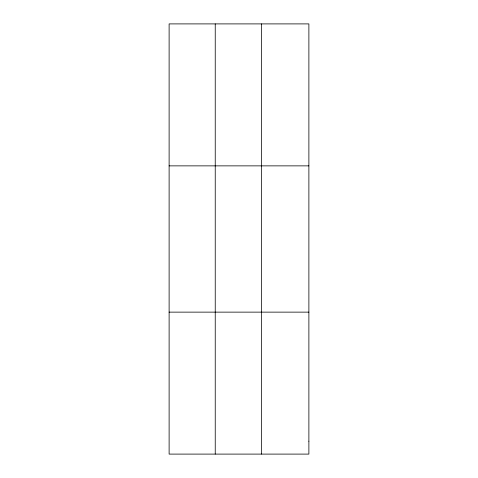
<?xml version="1.0" encoding="UTF-8"?>
<svg xmlns="http://www.w3.org/2000/svg" width="478" height="478" viewBox="0 0 478 478"><rect width="100%" height="100%" fill="white"/><g stroke="black" fill="none" stroke-linecap="round" stroke-linejoin="round"><path stroke-width="0.72" d="M215.237 454.1L215.237 23.9M261.364 454.1L261.364 23.9M169.116 165.866L308.884 165.866M169.116 312.134L308.884 312.134M308.884 441.194L308.884 454.1L169.116 454.1L169.116 23.9L308.884 23.9L308.884 441.194"/></g></svg>
